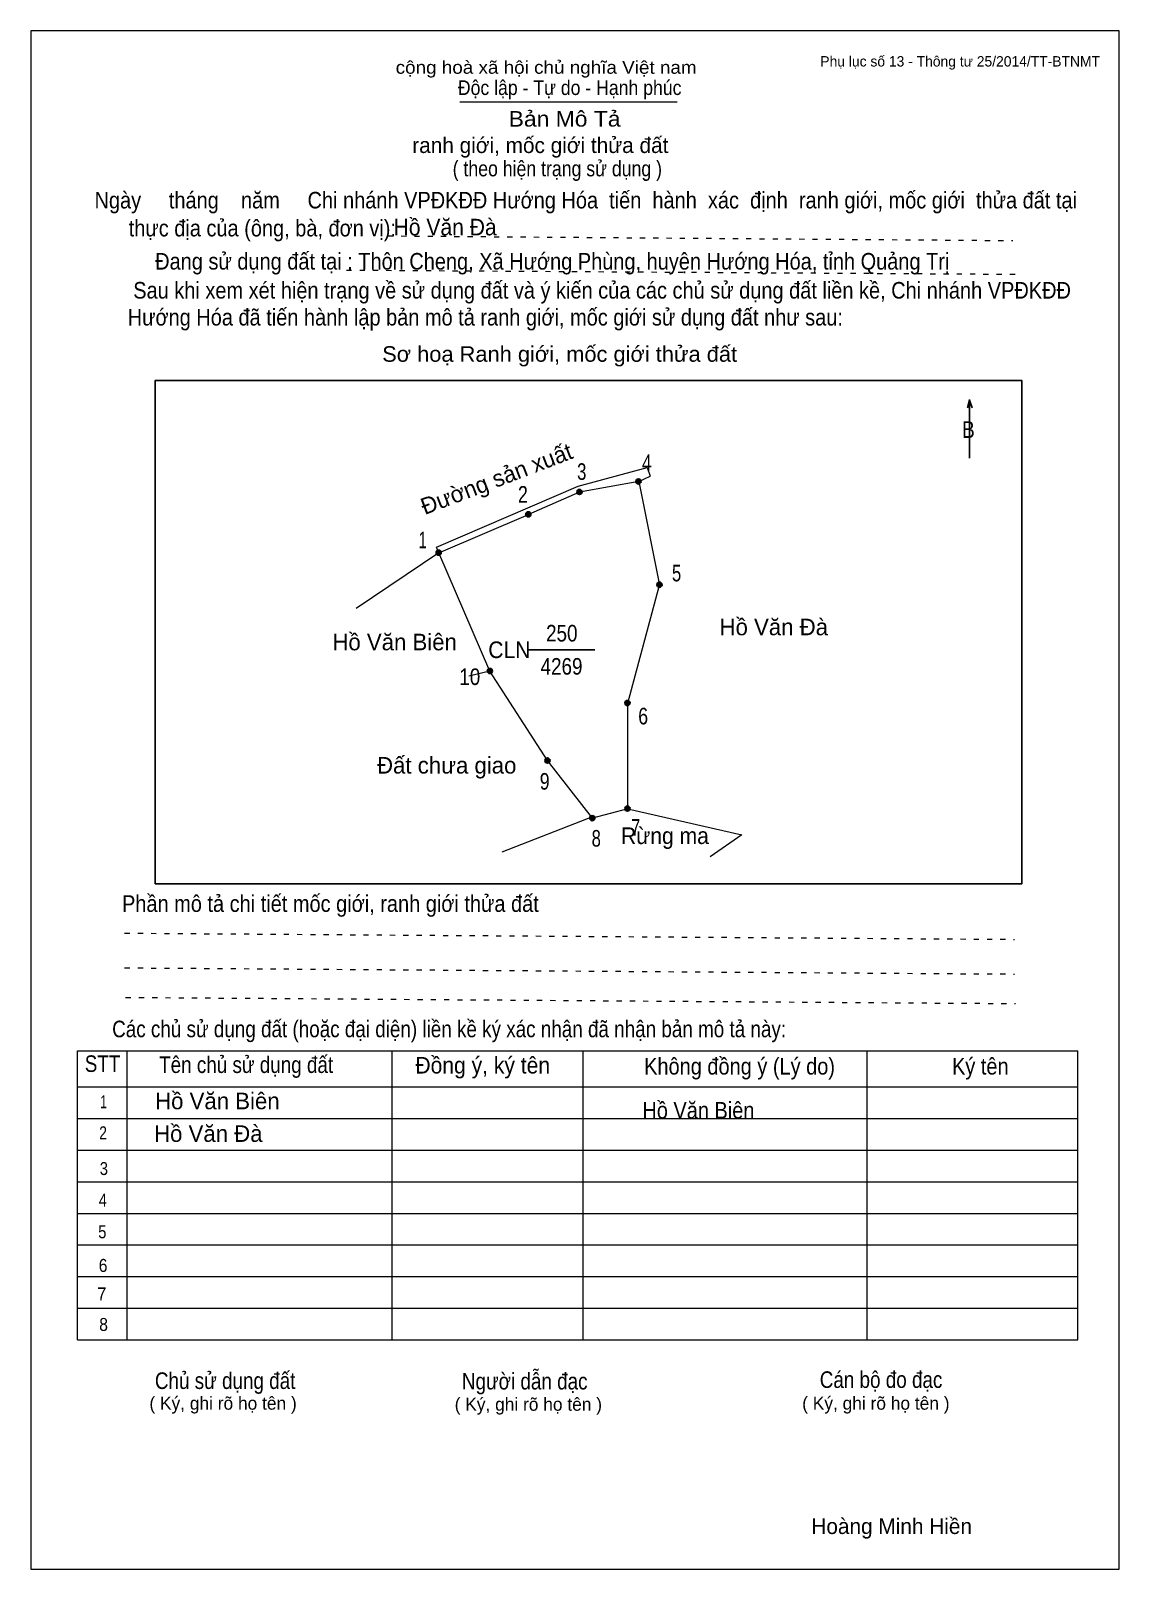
# Model space of a CAD drawing. Header units: centimetres. Extents: x 0 to 21, y 0 to 29.7.
import ezdxf
from ezdxf.enums import TextEntityAlignment as Align

# ---------------------------------------------------------------- set-up
doc = ezdxf.new("R2010")
doc.units = ezdxf.units.CM
doc.header["$LTSCALE"] = 0.13
doc.linetypes.add('DOTTED', pattern=[1.5, 0.3, -1.2])
for name, color, linetype, lineweight in [('1', 7, 'Continuous', 13), ('32', 7, 'Continuous', 25), ('33', 7, 'Continuous', 25), ('6', 7, 'Continuous', 13), ('62', 7, 'Continuous', 13)]:
    doc.layers.add(name, color=color, linetype=linetype, lineweight=lineweight)
doc.layers.add('34', color=7, linetype='Continuous')
doc.layers.add('63', color=7, linetype='Continuous')

msp = doc.modelspace()

# ---------------------------------------------------------------- hatches: boundary and pattern name
at = {"layer": '32'}
for points in [[(10.6365, 20.7972, 1), (10.5365, 20.7972, 1)], [(11.7749, 21.0003, 1), (11.6749, 21.0003, 1)], [(9.6487, 20.3651, 1), (9.5487, 20.3651, 1)], [(7.9202, 19.6243, 1), (7.8202, 19.6243, 1)], [(12.1798, 19.0069, 1), (12.0798, 19.0069, 1)], [(8.9079, 17.3401, 1), (8.8079, 17.3401, 1)], [(11.5625, 16.7227, 1), (11.4625, 16.7227, 1)], [(10.0191, 15.6115, 1), (9.9191, 15.6115, 1)], [(11.5625, 14.6855, 1), (11.4625, 14.6855, 1)], [(10.8834, 14.5003, 1), (10.7834, 14.5003, 1)]]:
    msp.add_hatch(color=256, dxfattribs=at).paths.add_polyline_path(points)

# ---------------------------------------------------------------- linework, layer by layer
at = {"layer": '1'}
msp.add_line((10.87, 14.54), (9.09, 13.84), dxfattribs=at)
msp.add_lwpolyline([(21, 0), (21, 29.7), (0, 29.7), (0, 0)], close=True, dxfattribs=at)
at = {"layer": '32'}
for centre in [(10.5865, 20.7972), (11.7249, 21.0003), (9.5987, 20.3651), (7.8702, 19.6243), (12.1298, 19.0069), (8.8579, 17.3401), (11.5125, 16.7227), (9.9691, 15.6115), (11.5125, 14.6855), (10.8334, 14.5003)]:
    msp.add_circle(centre, 0.05, dxfattribs=at)
at = {"layer": '33'}
msp.add_line((9.6, 17.75), (10.88, 17.75), dxfattribs=at)
at = {"layer": '6'}
for p, q in [((11.73, 21), (11.95, 21.1)), ((11.73, 21), (12.13, 19)), ((7.87, 19.62), (9.6, 20.36)), ((8.86, 17.34), (8.45, 17.24)), ((11.52, 14.68), (10.84, 14.5))]:
    msp.add_line(p, q, dxfattribs=at)
for points in [[(7.87, 19.62), (7.83, 19.73), (10.56, 20.91), (11.89, 21.27), (11.95, 21.1)], [(11.73, 21), (10.59, 20.79), (9.6, 20.36)], [(8.86, 17.34), (7.87, 19.62), (6.28, 18.55)], [(11.52, 14.68), (11.52, 16.72), (12.13, 19)], [(10.84, 14.5), (9.97, 15.61), (8.86, 17.34)], [(11.52, 14.68), (13.72, 14.18), (13.11, 13.75)]]:
    msp.add_lwpolyline(points, dxfattribs=at)
at = {"layer": '62'}
for p, q in [((8.28, 28.33), (12.47, 28.33)), ((0.9, 10.01), (20.2, 10.01)), ((0.9, 4.43), (0.9, 10.01)), ((1.86, 4.43), (1.86, 10.01)), ((6.97, 4.43), (6.97, 9.99)), ((10.66, 4.43), (10.66, 9.99)), ((16.14, 4.43), (16.14, 10.01)), ((20.2, 4.43), (20.2, 10.01)), ((0.9, 9.31), (20.2, 9.31)), ((0.9, 8.7), (20.2, 8.7)), ((0.9, 8.09), (20.2, 8.09)), ((0.9, 7.48), (20.2, 7.48)), ((0.9, 6.87), (20.2, 6.87)), ((0.9, 6.26), (20.2, 6.26)), ((0.9, 5.65), (20.2, 5.65)), ((0.9, 5.04), (20.2, 5.04)), ((0.9, 4.43), (20.2, 4.43))]:
    msp.add_line(p, q, dxfattribs=at)
at = {"layer": '62', "linetype": 'DOTTED'}
for p, q in [((6.89, 25.74), (18.95, 25.65)), ((6.09, 25.08), (19.04, 25)), ((1.81, 12.28), (18.98, 12.16)), ((1.81, 11.61), (18.98, 11.49)), ((1.83, 11.04), (19, 10.92))]:
    msp.add_line(p, q, dxfattribs=at)
at = {"layer": '62', "lineweight": 25}
for p, q in [((18.11, 22.58), (18.11, 21.45)), ((18.11, 22.57), (18.07, 22.42)), ((18.11, 22.57), (18.16, 22.42))]:
    msp.add_line(p, q, dxfattribs=at)
msp.add_lwpolyline([(2.4, 13.23), (19.12, 13.23), (19.12, 22.95), (2.4, 22.95)], close=True, dxfattribs=at)

# ---------------------------------------------------------------- texts
at = {"layer": '32'}
for s, width, p in [('4', 0.8, (11.885, 21.2)), ('3', 0.75, (10.63, 21.03)), ('2', 0.8, (9.495, 20.59)), ('1', 0.65, (7.56, 19.71)), ('5', 0.75, (12.46, 19.07)), ('10', 0.85, (8.47, 17.07)), ('6', 0.8, (11.815, 16.31)), ('9', 0.8, (9.915, 15.05)), ('8', 0.75, (10.91, 13.95)), ('7', 0.75, (11.67, 14.16))]:
    msp.add_text(s, height=0.32, dxfattribs=dict(at, width=width)).set_placement(p, align=Align.CENTER)
at = {"layer": '33'}
msp.add_text('Đường sản xuất', height=0.32, rotation=20.925, dxfattribs=at).set_placement((9.0429, 20.9017), align=Align.CENTER)
for s, width, p in [('250', 0.85, (10.245, 17.91)), ('4269', 0.85, (10.24, 17.27)), ('Rừng ma', 0.95, (12.235, 14))]:
    msp.add_text(s, height=0.32, dxfattribs=dict(at, width=width)).set_placement(p, align=Align.CENTER)
for s, p in [('Hồ Văn Đà', (14.335, 18.03)), ('Hồ Văn Biên', (7.02, 17.74)), ('Đất chưa giao', (8.025, 15.36)), ('Hồ Văn Biên', (3.6, 8.88)), ('Hồ Văn Đà', (3.425, 8.25))]:
    msp.add_text(s, height=0.32, dxfattribs=at).set_placement(p, align=Align.CENTER)
at = {"layer": '33', "width": 0.95}
msp.add_text('CLN', height=0.32, dxfattribs=at).set_placement((9.64, 17.59), align=Align.RIGHT)
at = {"layer": '34'}
for s, width, p in [('Hồ Văn Đà', 0.95, (7, 25.75)), ('Hồ Văn Biên', 0.9, (11.8, 8.7))]:
    msp.add_text(s, height=0.32, dxfattribs=dict(at, width=width)).set_placement(p)
at = {"layer": '62'}
for s, height, width, p in [('cộng hoà xã hội chủ nghĩa Việt nam', 0.2474, 1.1, (7.04, 28.87)), ('Độc lập - Tự do - Hạnh phúc', 0.2828, 0.9, (8.24, 28.46)), ('Bản Mô Tả', 0.3, 1.1, (9.22, 27.85)), ('( theo hiện trạng sử dụng )', 0.3, 0.85, (8.14, 26.89)), ('Ngày     tháng    năm     Chi nhánh VPĐKĐĐ Hướng Hóa  tiến  hành  xác  định  ranh giới, mốc giới  thửa đất tại ', 0.32, 0.9, (1.23, 26.27)), ('thực địa của (ông, bà, đơn vị): ', 0.32, 0.9, (1.89, 25.73)), ('Đang sử dụng đất tại : Thôn Cheng, Xã Hướng Phùng, huyện Hướng Hóa, tỉnh Quảng Trị', 0.32, 0.9, (2.4, 25.09)), (' Sau khi xem xét hiện trạng về sử dụng đất và ý kiến của các chủ sử dụng đất liền kề, Chi nhánh VPĐKĐĐ ', 0.32, 0.9, (1.87, 24.53)), ('Hướng Hóa đã tiến hành lập bản mô tả ranh giới, mốc giới sử dụng đất như sau:', 0.32, 0.9, (1.87, 24.01)), ('Sơ hoạ Ranh giới, mốc giới thửa đất', 0.3, 1.05, (6.78, 23.31)), ('B', 0.32, 0.85, (17.97, 21.84)), ('Phần mô tả chi tiết mốc giới, ranh giới thửa đất ', 0.32, 0.9, (1.76, 12.69)), ('Các chủ sử dụng đất (hoặc đại diện) liền kề ký xác nhận đã nhận bản mô tả này:', 0.32, 0.85, (1.57, 10.27))]:
    msp.add_text(s, height=height, dxfattribs=dict(at, width=width)).set_placement(p)
msp.add_text('ranh giới, mốc giới thửa đất', height=0.3, dxfattribs=at).set_placement((7.36, 27.34))
for s, height, width, p in [('STT', 0.32, 0.85, (1.385, 9.6)), ('Tên chủ sử dụng đất', 0.32, 0.85, (4.155, 9.58)), ('Đồng ý, ký tên', 0.32, 0.95, (8.72, 9.57)), ('Không đồng ý (Lý do)', 0.32, 0.9, (13.675, 9.55)), ('Ký tên', 0.32, 0.9, (18.32, 9.55)), ('1', 0.25, 0.7, (1.405, 8.9)), ('2', 0.25, 0.8, (1.395, 8.3)), ('3', 0.25, 0.85, (1.41, 7.61)), ('4', 0.25, 0.85, (1.39, 7)), ('5', 0.25, 0.85, (1.38, 6.39)), ('6', 0.25, 0.9, (1.395, 5.74)), ('7', 0.25, 0.95, (1.37, 5.19)), ('8', 0.25, 0.9, (1.405, 4.6)), ('Người dẫn đạc', 0.32, 0.85, (9.53, 3.47)), ('Chủ sử dụng đất', 0.32, 0.85, (3.75, 3.48)), ('Cán bộ đo đạc', 0.32, 0.85, (16.405, 3.5))]:
    msp.add_text(s, height=height, dxfattribs=dict(at, width=width)).set_placement(p, align=Align.CENTER)
for p in [(3.71, 3.08), (9.6, 3.06), (16.305, 3.08)]:
    msp.add_text('( Ký, ghi rõ họ tên )', height=0.25, dxfattribs=at).set_placement(p, align=Align.CENTER)
at = {"layer": '63'}
msp.add_text('Phụ lục số 13 - Thông tư 25/2014/TT-BTNMT', height=0.2, dxfattribs=at).set_placement((20.63, 29.01), align=Align.RIGHT)
msp.add_text('Hoàng Minh Hiền', height=0.3, dxfattribs=at).set_placement((16.61, 0.68), align=Align.CENTER)

doc.saveas('drawing.dxf')
